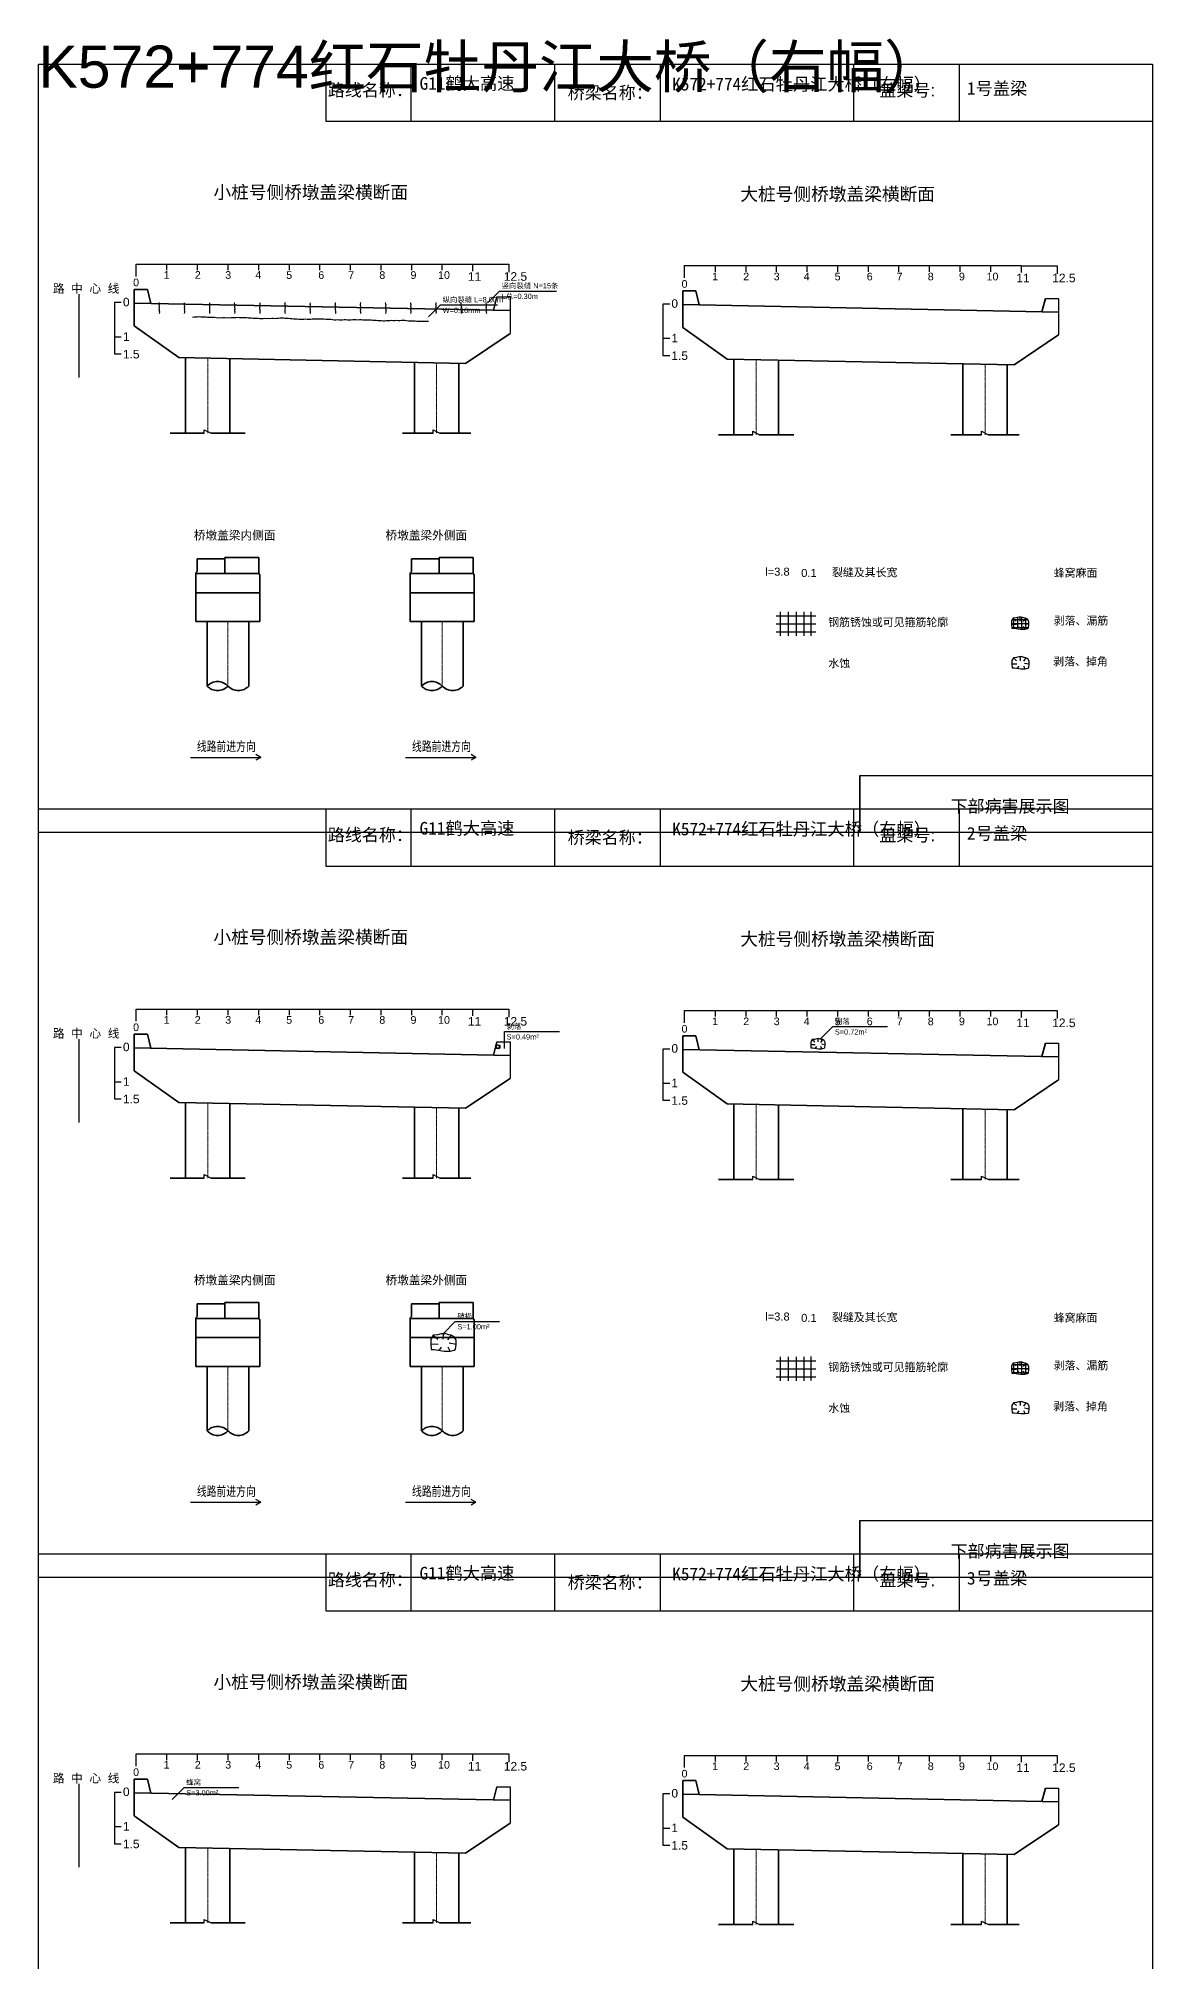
# Model space of a CAD drawing. Header units: millimetres. Extents: x 0 to 528, y -3530 to 23.
# Drawn here: x 0 to 528, y -888 to 23 of the extents above; entities that cross this region are included whole.
import ezdxf
from ezdxf.enums import TextEntityAlignment as Align

# ---------------------------------------------------------------- set-up
doc = ezdxf.new("R2010")
doc.units = ezdxf.units.MM
doc.linetypes.add('EBG_CENTER', pattern=[1.1, 0.8, -0.15, 0, -0.15])
doc.layers.add('Center', color=3, linetype='EBG_CENTER', lineweight=18)
doc.layers.add('中粗实线', color=4, linetype='Continuous', lineweight=35)
for name, color, linetype in [('图层1', 7, 'Continuous'), ('文字', 1, 'Continuous'), ('病害', 5, 'Continuous')]:
    doc.layers.add(name, color=color, linetype=linetype)
doc.styles.add('HAN', font='', dxfattribs={"width": 0.75})
doc.styles.get("Standard").update_dxf_attribs({"font": 'arial.ttf'})
doc.styles.get('HAN').set_extended_font_data('SimSun')

# ---------------------------------------------------------------- blocks, each defined once
blk = doc.blocks.new('88888')
for p, q in [((1243.215, -3599.279), (1245.415, -3599.279)), ((1245.415, -3599.279), (1245.261, -3599.19)), ((1245.415, -3599.279), (1245.261, -3599.367))]:
    blk.add_line(p, q)
at = {"layer": '文字', "color": 0, "style": 'HAN', "width": 0.75}
blk.add_text('线路前进方向', height=0.3, dxfattribs=at).set_placement((1244.335, -3599.082), align=Align.CENTER)
blk = doc.blocks.new('adfsd')
at = {"lineweight": -2, "ltscale": 0.5}
for p, q in [((1140.897, -3083.694), (1140.936, -3083.729)), ((1140.983, -3083.682), (1140.981, -3083.729)), ((1141.053, -3083.694), (1141.022, -3083.735)), ((1140.876, -3083.768), (1140.94, -3083.769)), ((1140.948, -3083.824), (1140.969, -3083.796)), ((1141.045, -3083.83), (1141.028, -3083.796)), ((1141.094, -3083.772), (1141.036, -3083.763))]:
    blk.add_line(p, q, dxfattribs=at)
blk.add_lwpolyline([(1141, -3083.682), (1140.967, -3083.682), (1140.934, -3083.69), (1140.897, -3083.694), (1140.876, -3083.727), (1140.876, -3083.768), (1140.88, -3083.818), (1140.905, -3083.818), (1140.991, -3083.83), (1141.045, -3083.83), (1141.078, -3083.822), (1141.09, -3083.814), (1141.094, -3083.772), (1141.094, -3083.735), (1141.078, -3083.707), (1141.053, -3083.694), (1141.033, -3083.69), (1141, -3083.678)], dxfattribs=at)

msp = doc.modelspace()

# ---------------------------------------------------------------- linework, layer by layer
at = {"color": 0}
for p, q in [((0, 11.24), (528.29, 11.24)), ((0, -353), (0, 11.24)), ((136.28, 11.24), (136.28, -15.84)), ((244.69, 11.24), (244.69, -15.84)), ((386.49, 11.24), (386.49, -15.84)), ((436.57, 11.18), (436.57, -15.9)), ((528.29, 11.24), (528.29, -353)), ((136.28, -15.84), (528.29, -15.84)), ((46.28, -89.4), (46.28, -83.6)), ((46.28, -83.6), (60.79, -83.6)), ((60.79, -83.6), (60.79, -86.5)), ((60.79, -83.6), (75.3, -83.6)), ((75.3, -83.6), (89.8, -83.6)), ((75.3, -83.6), (75.3, -86.5)), ((89.8, -83.6), (104.31, -83.6)), ((89.8, -83.6), (89.8, -86.5)), ((104.31, -83.6), (118.82, -83.6)), ((104.31, -83.6), (104.31, -86.5)), ((118.82, -83.6), (133.32, -83.6)), ((118.82, -83.6), (118.82, -86.5)), ((133.32, -83.6), (147.83, -83.6)), ((133.32, -83.6), (133.32, -86.5)), ((147.83, -83.6), (162.34, -83.6)), ((147.83, -83.6), (147.83, -86.5)), ((162.34, -83.6), (176.84, -83.6)), ((162.34, -83.6), (162.34, -86.5)), ((162.34, -83.6), (173.94, -83.6)), ((176.84, -83.6), (191.35, -83.6)), ((176.84, -83.6), (176.84, -86.5)), ((176.84, -83.6), (179.74, -83.6)), ((191.35, -83.6), (205.85, -83.6)), ((191.35, -83.6), (191.35, -86.5)), ((205.87, -83.64), (205.87, -86.89)), ((306.34, -90.11), (306.34, -84.3)), ((306.34, -84.3), (320.85, -84.3)), ((320.85, -84.3), (320.85, -87.2)), ((320.85, -84.3), (335.36, -84.3)), ((335.36, -84.3), (349.86, -84.3)), ((335.36, -84.3), (335.36, -87.2)), ((349.86, -84.3), (364.37, -84.3)), ((349.86, -84.3), (349.86, -87.2)), ((364.37, -84.3), (378.88, -84.3)), ((364.37, -84.3), (364.37, -87.2)), ((378.88, -84.3), (393.38, -84.3)), ((378.88, -84.3), (378.88, -87.2)), ((393.38, -84.3), (407.89, -84.3)), ((393.38, -84.3), (393.38, -87.2)), ((407.89, -84.3), (422.39, -84.3)), ((407.89, -84.3), (407.89, -87.2)), ((422.39, -84.3), (436.9, -84.3)), ((422.39, -84.3), (422.39, -87.2)), ((422.39, -84.3), (434, -84.3)), ((436.9, -84.3), (451.41, -84.3)), ((436.9, -84.3), (436.9, -87.2)), ((436.9, -84.3), (439.8, -84.3)), ((451.41, -84.3), (465.91, -84.3)), ((451.41, -84.3), (451.41, -87.2)), ((465.93, -84.34), (465.93, -87.59)), ((39.3, -101.85), (36.06, -101.85)), ((36.06, -101.85), (36.06, -126.15)), ((299.36, -102.55), (296.12, -102.55)), ((296.12, -102.55), (296.12, -126.85)), ((36.06, -118.05), (39.3, -118.05)), ((36.06, -126.15), (39.3, -126.15)), ((296.12, -118.75), (299.36, -118.75)), ((296.12, -126.85), (299.36, -126.85)), ((78.66, -163.72), (78.66, -162.1)), ((187.17, -163.72), (187.17, -162.1)), ((338.72, -164.43), (338.72, -162.81)), ((447.23, -164.43), (447.23, -162.81)), ((389.48, -353), (389.48, -325.92)), ((389.48, -325.92), (528.29, -325.92)), ((0, -341.76), (528.29, -341.76)), ((0, -706), (0, -341.76)), ((136.28, -341.76), (136.28, -368.84)), ((244.69, -341.76), (244.69, -368.84)), ((386.49, -341.76), (386.49, -368.84)), ((436.57, -341.82), (436.57, -368.9)), ((528.29, -341.76), (528.29, -706)), ((528.29, -353), (0, -353)), ((136.28, -368.84), (528.29, -368.84)), ((46.28, -442.4), (46.28, -436.6)), ((46.28, -436.6), (60.79, -436.6)), ((60.79, -436.6), (60.79, -439.5)), ((60.79, -436.6), (75.3, -436.6)), ((75.3, -436.6), (89.8, -436.6)), ((75.3, -436.6), (75.3, -439.5)), ((89.8, -436.6), (104.31, -436.6)), ((89.8, -436.6), (89.8, -439.5)), ((104.31, -436.6), (118.82, -436.6)), ((104.31, -436.6), (104.31, -439.5)), ((118.82, -436.6), (133.32, -436.6)), ((118.82, -436.6), (118.82, -439.5)), ((133.32, -436.6), (147.83, -436.6)), ((133.32, -436.6), (133.32, -439.5)), ((147.83, -436.6), (162.34, -436.6)), ((147.83, -436.6), (147.83, -439.5)), ((162.34, -436.6), (176.84, -436.6)), ((162.34, -436.6), (162.34, -439.5)), ((162.34, -436.6), (173.94, -436.6)), ((176.84, -436.6), (191.35, -436.6)), ((176.84, -436.6), (176.84, -439.5)), ((176.84, -436.6), (179.74, -436.6)), ((191.35, -436.6), (205.85, -436.6)), ((191.35, -436.6), (191.35, -439.5)), ((205.87, -436.64), (205.87, -439.89)), ((306.34, -443.11), (306.34, -437.3)), ((306.34, -437.3), (320.85, -437.3)), ((320.85, -437.3), (320.85, -440.2)), ((320.85, -437.3), (335.36, -437.3)), ((335.36, -437.3), (349.86, -437.3)), ((335.36, -437.3), (335.36, -440.2)), ((349.86, -437.3), (364.37, -437.3)), ((349.86, -437.3), (349.86, -440.2)), ((364.37, -437.3), (378.88, -437.3)), ((364.37, -437.3), (364.37, -440.2)), ((378.88, -437.3), (393.38, -437.3)), ((378.88, -437.3), (378.88, -440.2)), ((393.38, -437.3), (407.89, -437.3)), ((393.38, -437.3), (393.38, -440.2)), ((407.89, -437.3), (422.39, -437.3)), ((407.89, -437.3), (407.89, -440.2)), ((422.39, -437.3), (436.9, -437.3)), ((422.39, -437.3), (422.39, -440.2)), ((422.39, -437.3), (434, -437.3)), ((436.9, -437.3), (451.41, -437.3)), ((436.9, -437.3), (436.9, -440.2)), ((436.9, -437.3), (439.8, -437.3)), ((451.41, -437.3), (465.91, -437.3)), ((451.41, -437.3), (451.41, -440.2)), ((465.93, -437.34), (465.93, -440.59)), ((39.3, -454.85), (36.06, -454.85)), ((36.06, -454.85), (36.06, -479.15)), ((299.36, -455.55), (296.12, -455.55)), ((296.12, -455.55), (296.12, -479.85)), ((36.06, -471.05), (39.3, -471.05)), ((296.12, -471.75), (299.36, -471.75)), ((36.06, -479.15), (39.3, -479.15)), ((296.12, -479.85), (299.36, -479.85)), ((78.66, -516.72), (78.66, -515.1)), ((187.17, -516.72), (187.17, -515.1)), ((338.72, -517.43), (338.72, -515.81)), ((447.23, -517.43), (447.23, -515.81)), ((389.48, -706), (389.48, -678.92)), ((389.48, -678.92), (528.29, -678.92)), ((0, -694.76), (528.29, -694.76)), ((0, -1059), (0, -694.76)), ((136.28, -694.76), (136.28, -721.84)), ((244.69, -694.76), (244.69, -721.84)), ((386.49, -694.76), (386.49, -721.84)), ((436.57, -694.82), (436.57, -721.9)), ((528.29, -694.76), (528.29, -1059)), ((528.29, -706), (0, -706)), ((136.28, -721.84), (528.29, -721.84)), ((46.28, -795.4), (46.28, -789.6)), ((46.28, -789.6), (60.79, -789.6)), ((60.79, -789.6), (60.79, -792.5)), ((60.79, -789.6), (75.3, -789.6)), ((75.3, -789.6), (89.8, -789.6)), ((75.3, -789.6), (75.3, -792.5)), ((89.8, -789.6), (104.31, -789.6)), ((89.8, -789.6), (89.8, -792.5)), ((104.31, -789.6), (118.82, -789.6)), ((104.31, -789.6), (104.31, -792.5)), ((118.82, -789.6), (133.32, -789.6)), ((118.82, -789.6), (118.82, -792.5)), ((133.32, -789.6), (147.83, -789.6)), ((133.32, -789.6), (133.32, -792.5)), ((147.83, -789.6), (162.34, -789.6)), ((147.83, -789.6), (147.83, -792.5)), ((162.34, -789.6), (176.84, -789.6)), ((162.34, -789.6), (162.34, -792.5)), ((162.34, -789.6), (173.94, -789.6)), ((176.84, -789.6), (191.35, -789.6)), ((176.84, -789.6), (176.84, -792.5)), ((176.84, -789.6), (179.74, -789.6)), ((191.35, -789.6), (205.85, -789.6)), ((191.35, -789.6), (191.35, -792.5)), ((205.87, -789.64), (205.87, -792.89)), ((306.34, -796.11), (306.34, -790.3)), ((306.34, -790.3), (320.85, -790.3)), ((320.85, -790.3), (320.85, -793.2)), ((320.85, -790.3), (335.36, -790.3)), ((335.36, -790.3), (349.86, -790.3)), ((335.36, -790.3), (335.36, -793.2)), ((349.86, -790.3), (364.37, -790.3)), ((349.86, -790.3), (349.86, -793.2)), ((364.37, -790.3), (378.88, -790.3)), ((364.37, -790.3), (364.37, -793.2)), ((378.88, -790.3), (393.38, -790.3)), ((378.88, -790.3), (378.88, -793.2)), ((393.38, -790.3), (407.89, -790.3)), ((393.38, -790.3), (393.38, -793.2)), ((407.89, -790.3), (422.39, -790.3)), ((407.89, -790.3), (407.89, -793.2)), ((422.39, -790.3), (436.9, -790.3)), ((422.39, -790.3), (422.39, -793.2)), ((422.39, -790.3), (434, -790.3)), ((436.9, -790.3), (451.41, -790.3)), ((436.9, -790.3), (436.9, -793.2)), ((436.9, -790.3), (439.8, -790.3)), ((451.41, -790.3), (465.91, -790.3)), ((451.41, -790.3), (451.41, -793.2)), ((465.93, -790.34), (465.93, -793.59)), ((39.3, -807.85), (36.06, -807.85)), ((36.06, -807.85), (36.06, -832.15)), ((299.36, -808.55), (296.12, -808.55)), ((296.12, -808.55), (296.12, -832.85)), ((36.06, -824.05), (39.3, -824.05)), ((296.12, -824.75), (299.36, -824.75)), ((36.06, -832.15), (39.3, -832.15)), ((296.12, -832.85), (299.36, -832.85)), ((78.66, -869.72), (78.66, -868.1)), ((187.17, -869.72), (187.17, -868.1)), ((338.72, -870.43), (338.72, -868.81)), ((447.23, -870.43), (447.23, -868.81))]:
    msp.add_line(p, q, dxfattribs=at)
for p, q in [((205.87, -83.64), (223.01, -83.64)), ((223.01, -83.64), (223.01, -87.46)), ((465.93, -84.34), (483.07, -84.34)), ((483.07, -84.34), (483.07, -88.17)), ((217.41, -99.13), (223.61, -99.13)), ((223.61, -99.13), (223.61, -105.6)), ((477.47, -99.83), (483.67, -99.83)), ((483.67, -99.83), (483.67, -106.31)), ((223.61, -105.6), (223.61, -116.45)), ((483.67, -106.31), (483.67, -117.16)), ((78.66, -162.1), (81.9, -163.72)), ((187.17, -162.1), (190.41, -163.72)), ((338.72, -162.81), (341.96, -164.43)), ((447.23, -162.81), (450.47, -164.43)), ((205.87, -436.64), (223.01, -436.64)), ((223.01, -436.64), (223.01, -440.46)), ((465.93, -437.34), (483.07, -437.34)), ((483.07, -437.34), (483.07, -441.17)), ((217.41, -452.13), (223.61, -452.13)), ((223.61, -452.13), (223.61, -458.6)), ((477.47, -452.83), (483.67, -452.83)), ((483.67, -452.83), (483.67, -459.31)), ((223.61, -458.6), (223.61, -469.45)), ((483.67, -459.31), (483.67, -470.16)), ((78.66, -515.1), (81.9, -516.72)), ((187.17, -515.1), (190.41, -516.72)), ((338.72, -515.81), (341.96, -517.43)), ((447.23, -515.81), (450.47, -517.43)), ((205.87, -789.64), (223.01, -789.64)), ((223.01, -789.64), (223.01, -793.46)), ((465.93, -790.34), (483.07, -790.34)), ((483.07, -790.34), (483.07, -794.17)), ((217.41, -805.13), (223.61, -805.13)), ((223.61, -805.13), (223.61, -811.6)), ((477.47, -805.83), (483.67, -805.83)), ((483.67, -805.83), (483.67, -812.31)), ((223.61, -811.6), (223.61, -822.45)), ((483.67, -812.31), (483.67, -823.16)), ((78.66, -868.1), (81.9, -869.72)), ((187.17, -868.1), (190.41, -869.72)), ((338.72, -868.81), (341.96, -870.43)), ((447.23, -868.81), (450.47, -870.43))]:
    msp.add_line(p, q)
at = {"color": 1}
for p, q in [((19.16, -97.85), (19.16, -137.35)), ((349.74, -250.26), (368.7, -250.26)), ((349.74, -254.06), (368.7, -254.06)), ((351.64, -248.37), (351.64, -259.74)), ((355.43, -248.37), (355.43, -259.74)), ((359.22, -248.37), (359.22, -259.74)), ((363.01, -248.37), (363.01, -259.74)), ((366.26, -248.34), (366.26, -259.72)), ((461.36, -253.97), (469.63, -253.97)), ((461.75, -252.08), (469.1, -252.08)), ((462.28, -251.43), (462.28, -256.12)), ((464.18, -251.13), (464.18, -256.37)), ((466.07, -251.13), (466.07, -256.59)), ((467.97, -251.43), (467.97, -256.54)), ((349.74, -257.85), (368.7, -257.85)), ((461.5, -255.87), (469.48, -255.87)), ((19.16, -450.85), (19.16, -490.35)), ((351.64, -601.37), (351.64, -612.74)), ((355.43, -601.37), (355.43, -612.74)), ((359.22, -601.37), (359.22, -612.74)), ((363.01, -601.37), (363.01, -612.74)), ((366.26, -601.34), (366.26, -612.72)), ((349.74, -603.26), (368.7, -603.26)), ((349.74, -607.06), (368.7, -607.06)), ((461.36, -606.97), (469.63, -606.97)), ((461.5, -608.87), (469.48, -608.87)), ((461.75, -605.08), (469.1, -605.08)), ((462.28, -604.43), (462.28, -609.12)), ((464.18, -604.13), (464.18, -609.37)), ((466.07, -604.13), (466.07, -609.59)), ((467.97, -604.43), (467.97, -609.54)), ((349.74, -610.85), (368.7, -610.85)), ((19.16, -803.85), (19.16, -843.35))]:
    msp.add_line(p, q, dxfattribs=at)
at = {"color": 7}
for p, q in [((216.71, -454.31), (217.32, -454.4)), ((217.14, -455.13), (217.47, -454.7)), ((217.23, -453.7), (217.4, -454.06)), ((217.87, -455.26), (217.9, -454.77)), ((218.24, -453.76), (218.02, -454.06)), ((219, -454.35), (218.32, -454.34)), ((218.78, -455.13), (218.37, -454.77)), ((366.2, -453.45), (368.23, -453.49)), ((366.85, -451.12), (368.1, -452.2)), ((368.47, -455.21), (369.13, -454.32)), ((369.58, -450.73), (369.51, -452.2)), ((371.78, -451.12), (370.79, -452.4)), ((371.52, -455.4), (370.99, -454.32)), ((373.08, -453.58), (371.24, -453.29)), ((187.13, -591.22), (189.31, -593.11)), ((191.89, -590.54), (191.77, -593.11)), ((195.74, -591.22), (194.01, -593.45)), ((186, -595.29), (189.53, -595.35)), ((189.96, -598.35), (191.1, -596.8)), ((195.28, -598.69), (194.35, -596.8)), ((198, -595.52), (194.79, -595.01))]:
    msp.add_line(p, q, dxfattribs=at)
at = {"color": 0}
for points in [[(0, 11.24), (528.29, 11.24), (528.29, -353), (0, -353)], [(0, -341.76), (528.29, -341.76), (528.29, -706), (0, -706)], [(0, -694.76), (528.29, -694.76), (528.29, -1059), (0, -1059)]]:
    msp.add_lwpolyline(points, dxfattribs=at)
at = {"color": 7}
for points in [[(213, -102), (218.66, -96.34), (245.66, -96.34)], [(45.53, -106.95), (45.4, -106.4), (45.46, -105.85), (45.43, -105.3), (45.54, -104.75), (45.42, -104.2), (45.45, -103.65), (45.35, -103.1), (45.42, -102.55), (45.36, -102), (45.5, -102)], [(57.45, -106.95), (57.5, -106.4), (57.4, -105.85), (57.47, -105.3), (57.32, -104.75), (57.4, -104.2), (57.35, -103.65), (57.28, -103.1), (57.42, -102.55), (57.38, -102), (57.5, -102)], [(69.32, -106.95), (69.44, -106.4), (69.43, -105.85), (69.25, -105.3), (69.4, -104.75), (69.3, -104.2), (69.37, -103.65), (69.24, -103.1), (69.26, -102.55), (69.26, -102), (69.33, -102)], [(73, -108.65), (73.8, -108.63), (74.6, -108.52), (75.4, -108.55), (76.2, -108.49), (77, -108.55), (77.8, -108.5), (78.6, -108.51), (79.4, -108.56), (80.2, -108.7), (81, -108.65), (81.8, -108.66), (82.6, -108.8), (83.4, -108.74), (84.2, -108.89), (85, -108.99), (85.8, -108.93), (86.6, -108.99), (87.4, -108.91), (88.2, -108.93), (89, -109.1), (89.8, -108.89), (90.6, -108.98), (91.4, -108.92), (92.2, -108.82), (93, -108.87), (93.8, -108.82), (94.6, -108.79), (95.4, -108.88), (96.2, -108.86), (97, -108.96), (97.8, -108.92), (98.6, -108.87), (99.4, -109.06), (100.2, -108.97), (101, -109.09), (101.8, -109.21), (102.6, -109.22), (103.4, -109.14), (104.2, -109.2), (105, -109.36), (105.8, -109.4), (106.6, -109.41), (107.4, -109.27), (108.2, -109.3), (109, -109.24), (109.8, -109.36), (110.6, -109.28), (111.4, -109.21), (112.2, -109.3), (113, -109.19), (113.8, -109.19), (114.6, -109.12), (115.4, -109.09), (116.2, -109.11), (117, -109.15), (117.8, -109.22), (118.6, -109.27), (119.4, -109.33), (120.2, -109.42), (121, -109.45), (121.8, -109.56), (122.6, -109.59), (123.4, -109.66), (124.2, -109.64), (125, -109.74), (125.8, -109.74), (126.6, -109.58), (127.4, -109.7), (128.2, -109.72), (129, -109.67), (129.8, -109.52), (130.6, -109.5), (131.4, -109.47), (132.2, -109.52), (133, -109.46), (133.8, -109.57), (134.6, -109.48), (135.4, -109.52), (136.2, -109.65), (137, -109.71), (137.8, -109.61), (138.6, -109.68), (139.4, -109.78), (140.2, -109.92), (141, -109.96), (141.8, -109.88), (142.6, -109.95), (143.4, -110.06), (144.2, -109.93), (145, -109.91), (145.8, -109.91), (146.6, -110.03), (147.4, -109.98), (148.2, -110), (149, -109.9), (149.8, -109.82), (150.6, -109.79), (151.4, -109.94), (152.2, -109.76), (153, -109.87), (153.8, -109.92), (154.6, -109.97), (155.4, -109.94), (156.2, -110.05), (157, -110.04), (157.8, -110.02), (158.6, -110.12), (159.4, -110.12), (160.2, -110.22), (161, -110.26), (161.8, -110.29), (162.6, -110.3), (163.4, -110.39), (164.2, -110.41), (165, -110.33), (165.8, -110.31), (166.6, -110.26), (167.4, -110.21), (168.2, -110.3), (169, -110.25), (169.8, -110.2), (170.6, -110.26), (171.4, -110.24), (172.2, -110.12), (173, -110.11), (173.8, -110.17), (174.6, -110.33), (175.4, -110.39), (176.2, -110.41), (177, -110.51), (177.8, -110.45), (178.6, -110.54), (179.4, -110.67), (180.2, -110.65), (181, -110.7), (181.8, -110.57), (182.6, -110.67), (183.4, -110.6), (184.2, -110.58), (185, -110.55)], [(81.21, -106.95), (81.21, -106.4), (81.24, -105.85), (81.31, -105.3), (81.26, -104.75), (81.21, -104.2), (81.3, -103.65), (81.2, -103.1), (81.29, -102.55), (81.27, -102), (81.3, -102)], [(93.19, -106.95), (93.26, -106.4), (93.16, -105.85), (93.2, -105.3), (93.23, -104.75), (93.15, -104.2), (93.11, -103.65), (93.09, -103.1), (93.06, -102.55), (93.04, -102), (93.14, -102)], [(105.14, -106.95), (105.2, -106.4), (105.16, -105.85), (105.06, -105.3), (105.01, -104.75), (105, -104.2), (105.18, -103.65), (105.16, -103.1), (105.13, -102.55), (105.06, -102), (105.18, -102)], [(117.1, -106.95), (117.07, -106.4), (117.05, -105.85), (116.98, -105.3), (117.05, -104.75), (117.1, -104.2), (117.04, -103.65), (116.98, -103.1), (116.96, -102.55), (116.89, -102), (117.08, -102)], [(128.98, -106.95), (129.03, -106.4), (128.94, -105.85), (128.92, -105.3), (128.95, -104.75), (128.91, -104.2), (128.86, -103.65), (128.98, -103.1), (128.89, -102.55), (128.96, -102), (129, -102)], [(141, -106.95), (140.95, -106.4), (140.94, -105.85), (140.81, -105.3), (140.81, -104.75), (140.86, -104.2), (140.94, -103.65), (140.76, -103.1), (140.92, -102.55), (140.86, -102), (140.97, -102)], [(152.95, -106.95), (152.86, -106.4), (152.74, -105.85), (152.82, -105.3), (152.73, -104.75), (152.75, -104.2), (152.8, -103.65), (152.76, -103.1), (152.72, -102.55), (152.82, -102), (152.79, -102)], [(164.74, -106.95), (164.87, -106.4), (164.83, -105.85), (164.84, -105.3), (164.74, -104.75), (164.65, -104.2), (164.68, -103.65), (164.82, -103.1), (164.67, -102.55), (164.61, -102), (164.71, -102)], [(176.63, -106.95), (176.74, -106.4), (176.7, -105.85), (176.62, -105.3), (176.72, -104.75), (176.74, -104.2), (176.64, -103.65), (176.66, -103.1), (176.57, -102.55), (176.56, -102), (176.76, -102)], [(185, -108.6), (190.66, -102.94), (217.66, -102.94)], [(188.56, -106.95), (188.68, -106.4), (188.58, -105.85), (188.62, -105.3), (188.54, -104.75), (188.65, -104.2), (188.6, -103.65), (188.58, -103.1), (188.5, -102.55), (188.6, -102), (188.74, -102)], [(200.64, -106.95), (200.53, -106.4), (200.54, -105.85), (200.46, -105.3), (200.49, -104.75), (200.62, -104.2), (200.61, -103.65), (200.41, -103.1), (200.49, -102.55), (200.42, -102), (200.48, -102)], [(212.54, -106.95), (212.44, -106.4), (212.52, -105.85), (212.42, -105.3), (212.43, -104.75), (212.37, -104.2), (212.43, -103.65), (212.35, -103.1), (212.43, -102.55), (212.38, -102), (212.45, -102)], [(371, -450.6), (376.66, -444.94), (402.66, -444.94)], [(217.7, -455.26), (218.05, -455.26), (218.39, -455.17), (218.78, -455.13), (219, -454.78), (219, -454.35), (218.96, -453.83), (218.7, -453.83), (217.79, -453.7), (217.23, -453.7), (216.88, -453.79), (216.75, -453.87), (216.71, -454.31), (216.71, -454.69), (216.88, -455), (217.14, -455.13), (217.36, -455.17), (217.7, -455.3)], [(221, -455.3), (221, -447.3), (247, -447.3)], [(370.1, -450.73), (369.06, -450.73), (368.02, -450.99), (366.85, -451.12), (366.2, -452.16), (366.2, -453.45), (366.33, -455.01), (367.11, -455.01), (369.84, -455.4), (371.52, -455.4), (372.56, -455.14), (372.95, -454.88), (373.08, -453.58), (373.08, -452.42), (372.56, -451.51), (371.78, -451.12), (371.13, -450.99), (370.1, -450.6)], [(192.79, -590.54), (190.98, -590.54), (189.17, -590.99), (187.13, -591.22), (186, -593.03), (186, -595.29), (186.23, -598.01), (187.58, -598.01), (192.34, -598.69), (195.28, -598.69), (197.09, -598.23), (197.77, -597.78), (198, -595.52), (198, -593.48), (197.09, -591.9), (195.74, -591.22), (194.6, -590.99), (192.79, -590.31)], [(192, -590.31), (197.66, -584.66), (218.66, -584.66)], [(63.42, -811.19), (69.08, -805.53), (95.08, -805.53)]]:
    msp.add_lwpolyline(points, dxfattribs=at)
at = {"layer": 'Center', "color": 1}
for p, q in [((80.28, -128.16), (80.28, -163.72)), ((188.79, -130.33), (188.79, -163.72)), ((340.34, -128.87), (340.34, -164.43)), ((448.85, -131.04), (448.85, -164.43)), ((89.87, -252.99), (89.87, -283.55)), ((191.5, -252.99), (191.5, -283.55)), ((80.28, -481.16), (80.28, -516.72)), ((340.34, -481.87), (340.34, -517.43)), ((188.79, -483.33), (188.79, -516.72)), ((448.85, -484.04), (448.85, -517.43)), ((89.87, -605.99), (89.87, -636.55)), ((191.5, -605.99), (191.5, -636.55)), ((80.28, -834.16), (80.28, -869.72)), ((188.79, -836.33), (188.79, -869.72)), ((340.34, -834.87), (340.34, -870.43)), ((448.85, -837.04), (448.85, -870.43))]:
    msp.add_line(p, q, dxfattribs=at)
at = {"layer": '中粗实线', "color": 0}
for p, q in [((45.46, -102.04), (45.46, -95.56)), ((45.46, -95.56), (51.66, -95.56)), ((51.66, -95.56), (53.28, -102.2)), ((217.41, -99.13), (215.79, -105.45)), ((305.52, -102.74), (305.52, -96.26)), ((305.52, -96.26), (311.72, -96.26)), ((311.72, -96.26), (313.34, -102.9)), ((477.47, -99.83), (475.85, -106.15)), ((45.46, -102.04), (45.46, -112.89)), ((223.61, -105.6), (45.46, -102.04)), ((305.52, -102.74), (305.52, -113.59)), ((483.67, -106.31), (305.52, -102.74)), ((45.46, -112.89), (66.51, -127.89)), ((202.55, -130.61), (223.61, -116.45)), ((305.52, -113.59), (326.57, -128.59)), ((462.61, -131.31), (483.67, -117.16)), ((202.55, -130.61), (66.51, -127.89)), ((69.75, -127.95), (69.75, -163.72)), ((90.81, -128.37), (90.81, -163.72)), ((178.26, -130.12), (178.26, -163.72)), ((199.32, -130.54), (199.32, -163.72)), ((462.61, -131.31), (326.57, -128.59)), ((329.81, -128.65), (329.81, -164.43)), ((350.87, -129.08), (350.87, -164.43)), ((438.32, -130.82), (438.32, -164.43)), ((459.38, -131.25), (459.38, -164.43)), ((78.66, -163.72), (62.47, -163.72)), ((98.1, -163.72), (81.9, -163.72)), ((187.17, -163.72), (172.59, -163.72)), ((204.98, -163.72), (190.41, -163.72)), ((338.72, -164.43), (322.52, -164.43)), ((358.15, -164.43), (341.96, -164.43)), ((447.23, -164.43), (432.65, -164.43)), ((465.04, -164.43), (450.47, -164.43)), ((75.31, -223.26), (88.35, -223.26)), ((75.31, -223.26), (75.31, -229.33)), ((88.35, -222.66), (104.43, -222.66)), ((88.35, -222.66), (88.35, -230.24)), ((104.43, -222.66), (104.43, -230.24)), ((176.93, -223.26), (189.98, -223.26)), ((176.93, -223.26), (176.93, -229.33)), ((189.98, -222.66), (206.06, -222.66)), ((189.98, -222.66), (189.98, -230.24)), ((206.06, -222.66), (206.06, -230.24)), ((75.31, -229.33), (74.7, -229.94)), ((74.7, -252.99), (74.7, -229.94)), ((74.7, -230.24), (104.43, -230.24)), ((104.43, -230.24), (105.04, -230.85)), ((105.04, -252.99), (105.04, -230.85)), ((176.93, -229.33), (176.33, -229.94)), ((176.33, -252.99), (176.33, -229.94)), ((176.33, -230.24), (206.06, -230.24)), ((206.06, -230.24), (206.66, -230.85)), ((206.66, -252.99), (206.66, -230.85)), ((74.7, -239.34), (105.04, -239.34)), ((176.33, -239.34), (206.66, -239.34)), ((74.7, -252.99), (105.04, -252.99)), ((80.01, -252.99), (80.01, -283.55)), ((99.73, -252.99), (99.73, -283.55)), ((176.33, -252.99), (206.66, -252.99)), ((181.64, -252.99), (181.64, -283.55)), ((201.36, -252.99), (201.36, -283.55)), ((45.46, -455.04), (45.46, -448.56)), ((45.46, -448.56), (51.66, -448.56)), ((45.46, -455.04), (45.46, -465.89)), ((223.61, -458.6), (45.46, -455.04)), ((51.66, -448.56), (53.28, -455.2)), ((217.41, -452.13), (215.79, -458.45)), ((305.52, -455.74), (305.52, -449.26)), ((305.52, -449.26), (311.72, -449.26)), ((311.72, -449.26), (313.34, -455.9)), ((477.47, -452.83), (475.85, -459.15)), ((305.52, -455.74), (305.52, -466.59)), ((483.67, -459.31), (305.52, -455.74)), ((45.46, -465.89), (66.51, -480.89)), ((202.55, -483.61), (223.61, -469.45)), ((305.52, -466.59), (326.57, -481.59)), ((462.61, -484.31), (483.67, -470.16)), ((202.55, -483.61), (66.51, -480.89)), ((69.75, -480.95), (69.75, -516.72)), ((90.81, -481.37), (90.81, -516.72)), ((462.61, -484.31), (326.57, -481.59)), ((329.81, -481.65), (329.81, -517.43)), ((350.87, -482.08), (350.87, -517.43)), ((178.26, -483.12), (178.26, -516.72)), ((199.32, -483.54), (199.32, -516.72)), ((438.32, -483.82), (438.32, -517.43)), ((459.38, -484.25), (459.38, -517.43)), ((78.66, -516.72), (62.47, -516.72)), ((98.1, -516.72), (81.9, -516.72)), ((187.17, -516.72), (172.59, -516.72)), ((204.98, -516.72), (190.41, -516.72)), ((338.72, -517.43), (322.52, -517.43)), ((358.15, -517.43), (341.96, -517.43)), ((447.23, -517.43), (432.65, -517.43)), ((465.04, -517.43), (450.47, -517.43)), ((75.31, -582.33), (74.7, -582.94)), ((74.7, -605.99), (74.7, -582.94)), ((74.7, -583.24), (104.43, -583.24)), ((75.31, -576.26), (88.35, -576.26)), ((75.31, -576.26), (75.31, -582.33)), ((88.35, -575.66), (104.43, -575.66)), ((88.35, -575.66), (88.35, -583.24)), ((104.43, -575.66), (104.43, -583.24)), ((104.43, -583.24), (105.04, -583.85)), ((176.93, -582.33), (176.33, -582.94)), ((176.33, -605.99), (176.33, -582.94)), ((176.33, -583.24), (206.06, -583.24)), ((176.93, -576.26), (189.98, -576.26)), ((176.93, -576.26), (176.93, -582.33)), ((189.98, -575.66), (206.06, -575.66)), ((189.98, -575.66), (189.98, -583.24)), ((206.06, -575.66), (206.06, -583.24)), ((206.06, -583.24), (206.66, -583.85)), ((74.7, -592.34), (105.04, -592.34)), ((105.04, -605.99), (105.04, -583.85)), ((176.33, -592.34), (206.66, -592.34)), ((206.66, -605.99), (206.66, -583.85)), ((74.7, -605.99), (105.04, -605.99)), ((80.01, -605.99), (80.01, -636.55)), ((99.73, -605.99), (99.73, -636.55)), ((176.33, -605.99), (206.66, -605.99)), ((181.64, -605.99), (181.64, -636.55)), ((201.36, -605.99), (201.36, -636.55)), ((45.46, -808.04), (45.46, -801.56)), ((45.46, -801.56), (51.66, -801.56)), ((51.66, -801.56), (53.28, -808.2)), ((45.46, -808.04), (45.46, -818.89)), ((223.61, -811.6), (45.46, -808.04)), ((217.41, -805.13), (215.79, -811.45)), ((305.52, -808.74), (305.52, -802.26)), ((305.52, -802.26), (311.72, -802.26)), ((305.52, -808.74), (305.52, -819.59)), ((483.67, -812.31), (305.52, -808.74)), ((311.72, -802.26), (313.34, -808.9)), ((477.47, -805.83), (475.85, -812.15)), ((45.46, -818.89), (66.51, -833.89)), ((305.52, -819.59), (326.57, -834.59)), ((202.55, -836.61), (223.61, -822.45)), ((462.61, -837.31), (483.67, -823.16)), ((202.55, -836.61), (66.51, -833.89)), ((69.75, -833.95), (69.75, -869.72)), ((90.81, -834.37), (90.81, -869.72)), ((178.26, -836.12), (178.26, -869.72)), ((199.32, -836.54), (199.32, -869.72)), ((462.61, -837.31), (326.57, -834.59)), ((329.81, -834.65), (329.81, -870.43)), ((350.87, -835.08), (350.87, -870.43)), ((438.32, -836.82), (438.32, -870.43)), ((459.38, -837.25), (459.38, -870.43)), ((78.66, -869.72), (62.47, -869.72)), ((98.1, -869.72), (81.9, -869.72)), ((187.17, -869.72), (172.59, -869.72)), ((204.98, -869.72), (190.41, -869.72)), ((338.72, -870.43), (322.52, -870.43)), ((358.15, -870.43), (341.96, -870.43)), ((447.23, -870.43), (432.65, -870.43)), ((465.04, -870.43), (450.47, -870.43))]:
    msp.add_line(p, q, dxfattribs=at)
for centre, start, end in [((84.94, -288.22), 43.44342, 136.55658), ((186.57, -288.22), 43.44342, 136.55658), ((84.94, -278.89), 223.44342, 316.55658), ((94.8, -278.89), 223.44342, 316.55658), ((186.57, -278.89), 223.44342, 316.55658), ((196.43, -278.89), 223.44342, 316.55658), ((84.94, -641.22), 43.44342, 136.55658), ((84.94, -631.89), 223.44342, 316.55658), ((94.8, -631.89), 223.44342, 316.55658), ((186.57, -641.22), 43.44342, 136.55658), ((186.57, -631.89), 223.44342, 316.55658), ((196.43, -631.89), 223.44342, 316.55658)]:
    msp.add_arc(centre, 6.79, start, end, dxfattribs=at)
at = {"layer": '病害', "color": 5}
for p, q in [((136.28, 11.24), (136.28, -15.84)), ((244.69, 11.24), (244.69, -15.84)), ((386.49, 11.24), (386.49, -15.84)), ((528.29, 11.24), (528.29, -15.84)), ((136.28, -15.84), (385.94, -15.84)), ((385.94, -15.84), (528.29, -15.84)), ((389.48, -325.92), (528.29, -325.92)), ((389.48, -325.92), (389.48, -353)), ((528.29, -325.92), (528.29, -353)), ((136.28, -341.76), (136.28, -368.84)), ((244.69, -341.76), (244.69, -368.84)), ((386.49, -341.76), (386.49, -368.84)), ((528.29, -341.76), (528.29, -368.84)), ((136.28, -368.84), (385.94, -368.84)), ((385.94, -368.84), (528.29, -368.84)), ((389.48, -678.92), (528.29, -678.92)), ((389.48, -678.92), (389.48, -706)), ((528.29, -678.92), (528.29, -706)), ((136.28, -694.76), (136.28, -721.84)), ((244.69, -694.76), (244.69, -721.84)), ((386.49, -694.76), (386.49, -721.84)), ((528.29, -694.76), (528.29, -721.84)), ((136.28, -721.84), (385.94, -721.84)), ((385.94, -721.84), (528.29, -721.84))]:
    msp.add_line(p, q, dxfattribs=at)
at = {"layer": '病害', "color": 0}
for p, q in [((176.54, 11.24), (176.54, -15.84)), ((294.76, 11.24), (294.76, -15.84)), ((176.54, -341.76), (176.54, -368.84)), ((294.76, -341.76), (294.76, -368.84)), ((176.54, -694.76), (176.54, -721.84)), ((294.76, -694.76), (294.76, -721.84))]:
    msp.add_line(p, q, dxfattribs=at)

# ---------------------------------------------------------------- block references
for name, p, xscale, yscale, zscale in [('adfsd', (-42801.42, 116684.3), 37.92066608813975, 37.92066608813975, 37.92066608813975), ('adfsd', (-42801.27, 116665.53), 37.92066608813975, 37.92066608813975, 37.92066608813975), ('88888', (-18785.32, 54277.47), 15.16826643525591, 15.16826643525591, 15.16826643525591), ('88888', (-18683.32, 54277.47), 15.16826643525591, 15.16826643525591, 15.16826643525591), ('adfsd', (-42801.42, 116331.3), 37.92066608813975, 37.92066608813975, 37.92066608813975), ('adfsd', (-42801.27, 116312.53), 37.92066608813975, 37.92066608813975, 37.92066608813975), ('88888', (-18785.32, 53924.47), 15.16826643525591, 15.16826643525591, 15.16826643525591), ('88888', (-18683.32, 53924.47), 15.16826643525591, 15.16826643525591, 15.16826643525591)]:
    msp.add_blockref(name, p, dxfattribs=dict(xscale=xscale, yscale=yscale, zscale=zscale))

# ---------------------------------------------------------------- texts
for s, height, p in [('K572+774红石牡丹江大桥（右幅）', 20, (0, 0)), ('0', 3.63, (44.88, -94.07)), ('1', 3.63, (59.38, -90.55)), ('2', 3.63, (74.14, -90.55)), ('3', 3.63, (88.58, -90.55)), ('4', 3.63, (102.82, -90.55)), ('5', 3.63, (117.48, -90.59)), ('6', 3.63, (132.7, -90.59)), ('7', 3.63, (146.89, -90.59)), ('8', 3.63, (161.64, -90.59)), ('9', 3.63, (176.42, -90.59)), ('10', 3.627, (189.49, -90.59)), ('11', 4.071, (203.64, -91.48)), ('12.5', 4.071, (220.65, -91.48)), ('0', 3.63, (304.94, -94.78)), ('1', 3.63, (319.44, -91.25)), ('2', 3.63, (334.2, -91.25)), ('3', 3.63, (348.64, -91.25)), ('4', 3.63, (362.88, -91.25)), ('5', 3.63, (377.54, -91.29)), ('6', 3.63, (392.76, -91.29)), ('7', 3.63, (406.94, -91.29)), ('8', 3.63, (421.7, -91.29)), ('9', 3.63, (436.48, -91.29)), ('10', 3.627, (449.55, -91.29)), ('11', 4.071, (463.7, -92.18)), ('12.5', 4.071, (480.71, -92.18)), ('路  中  心  线', 4.049, (6.85, -97.19)), ('0', 4.05, (40.07, -103.59)), ('0', 4.05, (300.13, -104.29)), ('1', 4.05, (40.07, -119.97)), ('1', 4.05, (300.13, -120.67)), ('1.5', 4.049, (40.07, -128.29)), ('1.5', 4.049, (300.13, -128.99)), ('路  中  心  线', 4.049, (6.85, -450.19)), ('0', 3.63, (44.88, -447.07)), ('1', 3.63, (59.38, -443.55)), ('2', 3.63, (74.14, -443.55)), ('3', 3.63, (88.58, -443.55)), ('4', 3.63, (102.82, -443.55)), ('5', 3.63, (117.48, -443.59)), ('6', 3.63, (132.7, -443.59)), ('7', 3.63, (146.89, -443.59)), ('8', 3.63, (161.64, -443.59)), ('9', 3.63, (176.42, -443.59)), ('10', 3.627, (189.49, -443.59)), ('11', 4.071, (203.64, -444.48)), ('12.5', 4.071, (220.65, -444.48)), ('0', 3.63, (304.94, -447.78)), ('1', 3.63, (319.44, -444.25)), ('2', 3.63, (334.2, -444.25)), ('3', 3.63, (348.64, -444.25)), ('4', 3.63, (362.88, -444.25)), ('5', 3.63, (377.54, -444.29)), ('6', 3.63, (392.76, -444.29)), ('7', 3.63, (406.94, -444.29)), ('8', 3.63, (421.7, -444.29)), ('9', 3.63, (436.48, -444.29)), ('10', 3.627, (449.55, -444.29)), ('11', 4.071, (463.7, -445.18)), ('12.5', 4.071, (480.71, -445.18)), ('0', 4.05, (40.07, -456.59)), ('0', 4.05, (300.13, -457.29)), ('1', 4.05, (40.07, -472.97)), ('1', 4.05, (300.13, -473.67)), ('1.5', 4.049, (40.07, -481.29)), ('1.5', 4.049, (300.13, -481.99)), ('2', 3.63, (74.14, -796.55)), ('3', 3.63, (88.58, -796.55)), ('路  中  心  线', 4.049, (6.85, -803.19)), ('0', 3.63, (44.88, -800.07)), ('1', 3.63, (59.38, -796.55)), ('4', 3.63, (102.82, -796.55)), ('5', 3.63, (117.48, -796.59)), ('6', 3.63, (132.7, -796.59)), ('7', 3.63, (146.89, -796.59)), ('8', 3.63, (161.64, -796.59)), ('9', 3.63, (176.42, -796.59)), ('10', 3.627, (189.49, -796.59)), ('11', 4.071, (203.64, -797.48)), ('12.5', 4.071, (220.65, -797.48)), ('0', 3.63, (304.94, -800.78)), ('1', 3.63, (319.44, -797.25)), ('2', 3.63, (334.2, -797.25)), ('3', 3.63, (348.64, -797.25)), ('4', 3.63, (362.88, -797.25)), ('5', 3.63, (377.54, -797.29)), ('6', 3.63, (392.76, -797.29)), ('7', 3.63, (406.94, -797.29)), ('8', 3.63, (421.7, -797.29)), ('9', 3.63, (436.48, -797.29)), ('10', 3.627, (449.55, -797.29)), ('11', 4.071, (463.7, -798.18)), ('12.5', 4.071, (480.71, -798.18)), ('0', 4.05, (40.07, -809.59)), ('0', 4.05, (300.13, -810.29)), ('1', 4.05, (40.07, -825.97)), ('1', 4.05, (300.13, -826.67)), ('1.5', 4.049, (40.07, -834.29)), ('1.5', 4.049, (300.13, -834.99))]:
    msp.add_text(s, height=height).set_placement(p)
at = {"color": 7}
for s, p in [('纵向裂缝 L=8.00m', (191.66, -101.69)), ('竖向裂缝 N=15条', (219.66, -95.09)), ('L总=0.30m', (219.66, -100.09)), ('W=0.10mm', (191.66, -106.69)), ('剥落', (222, -446.05)), ('剥落', (377.66, -443.69)), ('S=0.72m²', (377.66, -448.69)), ('S=0.49m²', (222, -451.05)), ('破损', (198.66, -583.41)), ('S=1.00m²', (198.66, -588.41)), ('蜂窝', (70.08, -804.28)), ('S=3.00m²', (70.08, -809.28))]:
    msp.add_text(s, height=2.5, dxfattribs=at).set_placement(p)
at = {"char_height": 6, "attachment_point": 1}
for s, insert in [('{\\fSimSun|b0|i0|c134|p2;G11鹤大高速}', (180.72, 5.06)), ('{\\fSimSun|b0|i0|c134|p2;K572+774红石牡丹江大桥（右幅）}', (300.54, 4.72)), ('{\\fSimSun|b0|i0|c134|p2;1号盖梁}', (440.26, 2.66)), ('{\\fSimSun|b0|i0|c134|p2;G11鹤大高速}', (180.72, -347.94)), ('{\\fSimSun|b0|i0|c134|p2;K572+774红石牡丹江大桥（右幅）}', (300.54, -348.28)), ('{\\fSimSun|b0|i0|c134|p2;2号盖梁}', (440.26, -350.34)), ('{\\fSimSun|b0|i0|c134|p2;G11鹤大高速}', (180.72, -700.94)), ('{\\fSimSun|b0|i0|c134|p2;K572+774红石牡丹江大桥（右幅）}', (300.54, -701.28)), ('{\\fSimSun|b0|i0|c134|p2;3号盖梁}', (440.26, -703.34))]:
    msp.add_mtext(s, dxfattribs=dict(at, insert=insert))
at = {"layer": '图层1'}
for s, p in [('路线名称：', (137.2, -4.04)), ('桥梁名称：', (250.96, -5.28)), ('盖梁号:', (398.73, -4.13)), ('下部病害展示图', (432.51, -343.46)), ('路线名称：', (137.2, -357.04)), ('桥梁名称：', (250.96, -358.28)), ('盖梁号:', (398.73, -357.13)), ('下部病害展示图', (432.51, -696.46)), ('路线名称：', (137.2, -710.04)), ('桥梁名称：', (250.96, -711.28)), ('盖梁号:', (398.73, -710.13))]:
    msp.add_text(s, height=5.909, dxfattribs=at).set_placement(p)
at = {"layer": '图层1', "attachment_point": 1}
for s, insert, char_height in [('l=3.8', (344.59, -227.43), 3.792), ('裂缝及其长宽', (376.26, -227.79), 3.792), ('蜂窝麻面', (481.44, -228.02), 3.792), ('0.1', (361.66, -228.06), 3.792), ('钢筋锈蚀或可见箍筋轮廓', (374.48, -251.39), 3.7921), ('剥落、漏筋', (481.44, -250.64), 3.792), ('水蚀', (374.55, -270.88), 3.792), ('剥落、掉角', (481.21, -270.01), 3.792), ('l=3.8', (344.59, -580.43), 3.792), ('0.1', (361.66, -581.06), 3.792), ('裂缝及其长宽', (376.26, -580.79), 3.792), ('蜂窝麻面', (481.44, -581.02), 3.792), ('钢筋锈蚀或可见箍筋轮廓', (374.48, -604.39), 3.7921), ('剥落、漏筋', (481.44, -603.64), 3.792), ('水蚀', (374.55, -623.88), 3.792), ('剥落、掉角', (481.21, -623.01), 3.792)]:
    msp.add_mtext(s, dxfattribs=dict(at, insert=insert, char_height=char_height))
at = {"layer": '文字', "color": 0}
for s, height, p in [('小桩号侧桥墩盖梁横断面', 6.1502, (82.97, -52.59)), ('大桩号侧桥墩盖梁横断面', 6.1502, (332.81, -53.47)), ('桥墩盖梁内侧面', 4.054, (73.7, -214.12)), ('桥墩盖梁外侧面', 4.054, (164.57, -214.12)), ('小桩号侧桥墩盖梁横断面', 6.1502, (82.97, -405.59)), ('大桩号侧桥墩盖梁横断面', 6.1502, (332.81, -406.47)), ('桥墩盖梁内侧面', 4.054, (73.7, -567.12)), ('桥墩盖梁外侧面', 4.054, (164.57, -567.12)), ('小桩号侧桥墩盖梁横断面', 6.1502, (82.97, -758.59)), ('大桩号侧桥墩盖梁横断面', 6.1502, (332.81, -759.47))]:
    msp.add_text(s, height=height, dxfattribs=at).set_placement(p)

doc.saveas('drawing.dxf')
